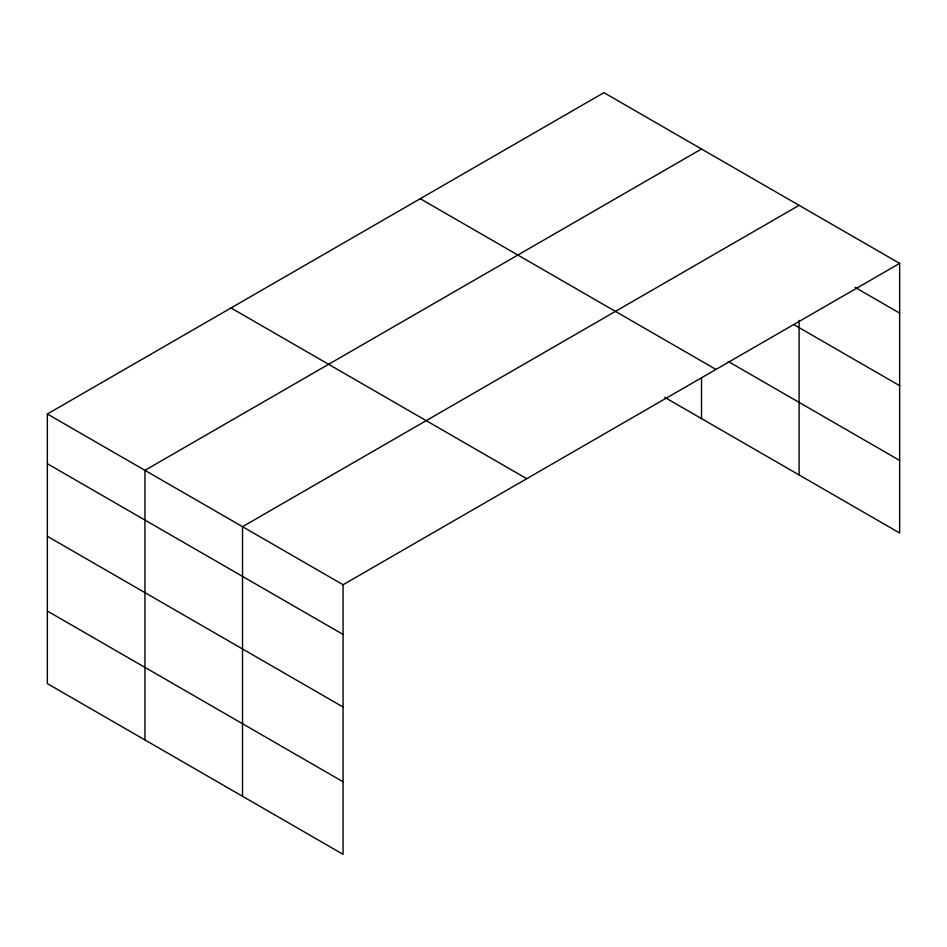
<?xml version="1.0" encoding="UTF-8"?>
<svg xmlns="http://www.w3.org/2000/svg" width="947" height="947" viewBox="0 0 947 947"><rect width="100%" height="100%" fill="white"/><g stroke="black" fill="none" stroke-linecap="round" stroke-linejoin="round"><path stroke-width="1.42" d="M899.65 263.396L603.926 92.664L47.35 414.005L47.35 683.604L343.074 854.336L343.074 584.737L899.65 263.396L899.65 532.995L664.758 397.385M799.102 320.37L799.102 474.944M701.514 149.01L144.938 470.339L144.938 739.95M799.102 205.345L242.527 526.686L242.527 796.285M855.105 287.403L899.65 313.114M794.036 324.703L899.65 385.678M728.136 361.411L899.65 460.431M420.255 198.704L715.979 369.437M231.021 307.964L526.745 478.697M47.35 414.005L343.074 584.737M47.35 463.722L343.074 634.454M47.35 536.286L343.074 707.018M47.35 611.04L343.074 781.772M701.514 377.971L701.514 418.61"/></g></svg>
